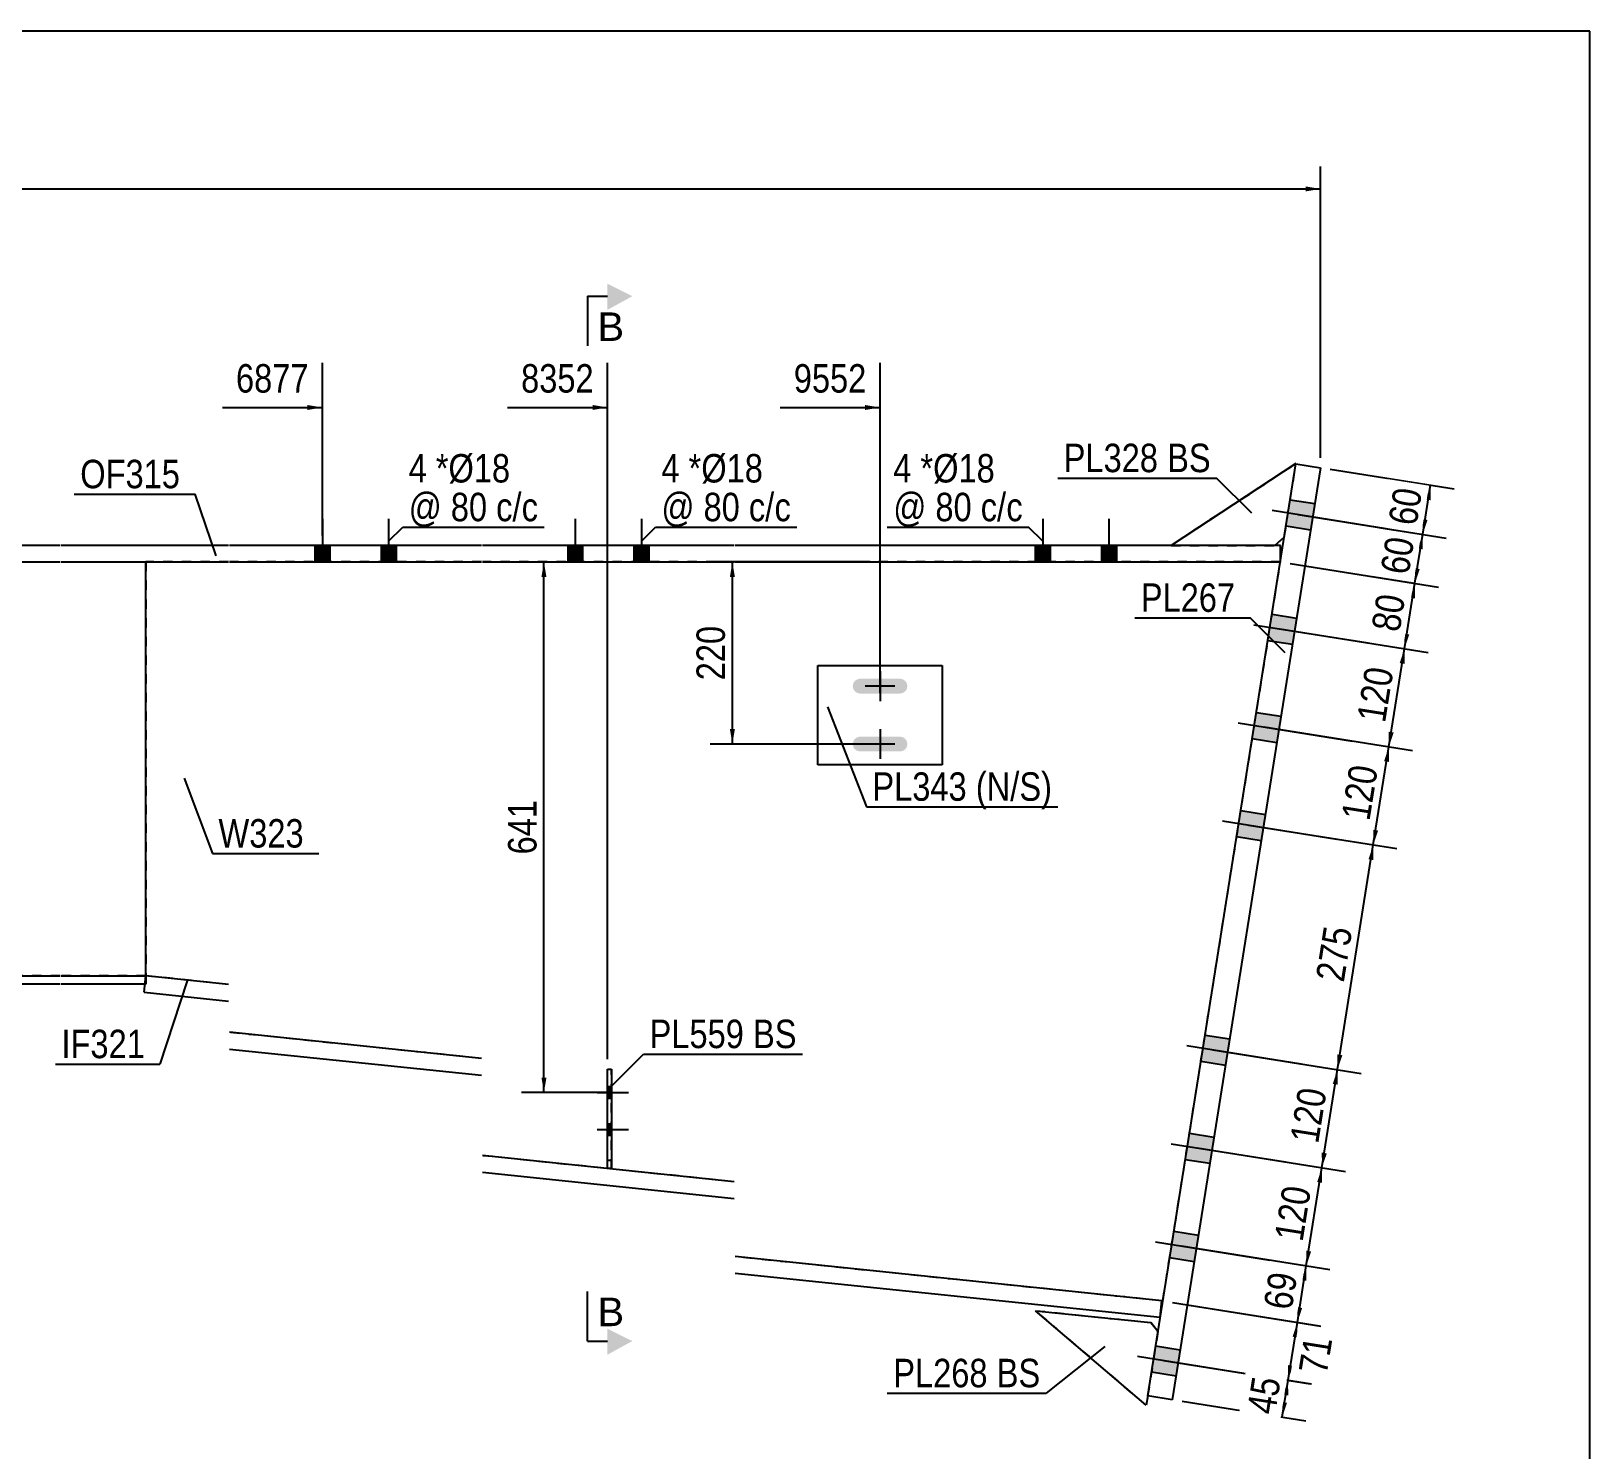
# Model space of a CAD drawing. Header units: millimetres. Extents: x -22 to 380, y -203 to 74.
# Drawn here: x 223.4 to 380.2, y -68.5 to 74.3 of the extents above; entities that cross this region are included whole.
import ezdxf

# ---------------------------------------------------------------- set-up
doc = ezdxf.new("R2010")
doc.units = ezdxf.units.MM
doc.linetypes.add('DXK_LINE_DOT1', pattern=[1.8814, 0.9407, -0.9407])
doc.linetypes.add('DXK_LINE_DOT2', pattern=[3.9198, 1.9599, -1.9599])
doc.styles.add('Arial', font='ARIAL.TTF', dxfattribs={"height": 0.2})
doc.styles.add('Arial Narrow', font='ARIALN.TTF', dxfattribs={"height": 0.2})

# ---------------------------------------------------------------- blocks, each defined once
blk = doc.blocks.new('Unknown-622201190-1210')
at = {"color": 5, "linetype": 'Continuous'}
for p, q in [((380.24, 74.26), (-19.76, 74.26)), ((380.24, -202.74), (380.24, 74.26))]:
    blk.add_line(p, q, dxfattribs=at)
blk = doc.blocks.new('Part-622201190-1480 - 1391')
at = {"color": 2, "linetype": 'Continuous'}
for p, q in [((335.6, -64.06), (324.47, -54.54)), ((324.47, -54.54), (336.08, -55.74)), ((336.78, -56.65), (336.08, -55.74)), ((335.75, -63.11), (335.6, -64.06))]:
    blk.add_line(p, q, dxfattribs=at)
blk = doc.blocks.new('Part-622201190-1671 - 1391')
at = {"color": 2, "linetype": 'Continuous'}
blk.add_line((111.82, -20.83), (111.82, 20.83), dxfattribs=at)
at = {"color": 7, "linetype": 'DXK_LINE_DOT1'}
for p, q in [((111.82, 20.83), (120.15, 20.83)), ((120.25, 20.83), (136.92, 20.83)), ((137.02, 20.83), (162.35, 20.83)), ((162.45, 20.83), (187.78, 20.83)), ((187.88, 20.83), (226.33, 20.83)), ((226.43, 20.83), (234.94, 20.83)), ((234.94, 20.83), (234.94, -20.83)), ((120.15, -20.83), (111.82, -20.83)), ((136.92, -20.83), (120.25, -20.83)), ((162.35, -20.83), (137.02, -20.83)), ((187.78, -20.83), (162.45, -20.83)), ((226.33, -20.83), (187.88, -20.83)), ((234.94, -20.83), (226.43, -20.83))]:
    blk.add_line(p, q, dxfattribs=at)
blk = doc.blocks.new('Part-622201190-1502 - 1391')
at = {"color": 7, "linetype": 'DXK_LINE_DOT1'}
for p, q in [((350.67, 30.73), (338.11, 22.5)), ((349.49, 23.32), (350.67, 30.73)), ((338.11, 22.5), (348.53, 22.5)), ((348.53, 22.5), (349.49, 23.32))]:
    blk.add_line(p, q, dxfattribs=at)
blk = doc.blocks.new('Part-622201190-1414 - 1391')
at = {"color": 2, "linetype": 'Continuous'}
for p, q in [((335.75, -63.11), (350.67, 30.71)), ((353.14, 30.32), (338.22, -63.5)), ((350.67, 30.71), (353.14, 30.32)), ((338.22, -63.5), (335.75, -63.11))]:
    blk.add_line(p, q, dxfattribs=at)
blk = doc.blocks.new('Part-622201190-1524 - 1391')
at = {"color": 2, "linetype": 'Continuous'}
for p, q in [((350.67, 30.73), (338.11, 22.5)), ((350.67, 30.71), (350.67, 30.73)), ((348.53, 22.5), (349.49, 23.32))]:
    blk.add_line(p, q, dxfattribs=at)
blk = doc.blocks.new('Bolt-622201190-3613 - 1391')
at = {"linetype": 'Continuous'}
for points in [[(281.81, -33.16), (281.81, -31.99), (281.39, -31.99), (281.39, -33.16)], [(281.81, -36.88), (281.81, -35.72), (281.39, -35.72), (281.39, -36.88)]]:
    blk.add_hatch(color=3, dxfattribs=at).paths.add_polyline_path(points)
at = {"color": 3, "linetype": 'Continuous'}
for p, q in [((280.35, -32.57), (283.52, -32.57)), ((281.39, -31.99), (281.81, -31.99)), ((281.39, -33.16), (281.81, -33.16)), ((281.39, -35.72), (281.81, -35.72)), ((280.35, -36.3), (283.52, -36.3)), ((281.39, -36.88), (281.81, -36.88))]:
    blk.add_line(p, q, dxfattribs=at)
blk = doc.blocks.new('Bolt-622201190-5355 - 1391')
at = {"linetype": 'Continuous'}
for points in [[(253.46, 22.5), (251.96, 22.5), (251.96, 20.83), (253.46, 20.83)], [(253.46, 22.5), (251.96, 22.5), (251.96, 20.83), (253.46, 20.83)], [(260.12, 22.5), (258.62, 22.5), (258.62, 20.83), (260.12, 20.83)], [(260.12, 22.5), (258.62, 22.5), (258.62, 20.83), (260.12, 20.83)]]:
    blk.add_hatch(color=3, dxfattribs=at).paths.add_polyline_path(points)
at = {"color": 3, "linetype": 'Continuous'}
for p, q in [((252.71, 25.17), (252.71, 21)), ((252.71, 25.17), (252.71, 21)), ((259.37, 25.17), (259.37, 21)), ((259.37, 25.17), (259.37, 21)), ((251.96, 22.5), (251.96, 20.83)), ((251.96, 22.5), (251.96, 20.83)), ((253.46, 22.5), (253.46, 20.83)), ((253.46, 22.5), (253.46, 20.83)), ((258.62, 22.5), (258.62, 20.83)), ((258.62, 22.5), (258.62, 20.83)), ((260.12, 22.5), (260.12, 20.83)), ((260.12, 22.5), (260.12, 20.83))]:
    blk.add_line(p, q, dxfattribs=at)
blk = doc.blocks.new('Part-622201190-1436 - 1391')
at = {"color": 7, "linetype": 'DXK_LINE_DOT1'}
for p, q in [((335.6, -64.06), (324.47, -54.54)), ((324.47, -54.54), (336.08, -55.74)), ((336.08, -55.74), (336.78, -56.65)), ((336.78, -56.65), (335.6, -64.06))]:
    blk.add_line(p, q, dxfattribs=at)
blk = doc.blocks.new('Part-622201190-1573 - 1391')
at = {"color": 2, "linetype": 'Continuous'}
for p, q in [((226.33, 22.5), (218, 22.5)), ((218, 22.5), (218, 20.83)), ((243.27, 22.5), (226.43, 22.5)), ((268.71, 22.5), (243.37, 22.5)), ((294.14, 22.5), (268.81, 22.5)), ((349.1, 22.5), (294.24, 22.5)), ((349.1, 20.83), (349.1, 22.5)), ((218, 20.83), (226.33, 20.83)), ((226.43, 20.83), (243.27, 20.83)), ((243.37, 20.83), (268.71, 20.83)), ((268.81, 20.83), (294.14, 20.83)), ((294.24, 20.83), (349.1, 20.83))]:
    blk.add_line(p, q, dxfattribs=at)
blk = doc.blocks.new('Bolt-622201190-5356 - 1391')
at = {"linetype": 'Continuous'}
for points in [[(278.89, 22.5), (277.39, 22.5), (277.39, 20.83), (278.89, 20.83)], [(278.89, 22.5), (277.39, 22.5), (277.39, 20.83), (278.89, 20.83)], [(285.56, 22.5), (284.06, 22.5), (284.06, 20.83), (285.56, 20.83)], [(285.56, 22.5), (284.06, 22.5), (284.06, 20.83), (285.56, 20.83)]]:
    blk.add_hatch(color=3, dxfattribs=at).paths.add_polyline_path(points)
at = {"color": 3, "linetype": 'Continuous'}
for p, q in [((278.14, 25.17), (278.14, 21)), ((278.14, 25.17), (278.14, 21)), ((284.81, 25.17), (284.81, 21)), ((284.81, 25.17), (284.81, 21)), ((277.39, 22.5), (277.39, 20.83)), ((277.39, 22.5), (277.39, 20.83)), ((278.89, 22.5), (278.89, 20.83)), ((278.89, 22.5), (278.89, 20.83)), ((284.06, 22.5), (284.06, 20.83)), ((284.06, 22.5), (284.06, 20.83)), ((285.56, 22.5), (285.56, 20.83)), ((285.56, 22.5), (285.56, 20.83))]:
    blk.add_line(p, q, dxfattribs=at)
blk = doc.blocks.new('Part-622201190-1600 - 1391')
at = {"color": 2, "linetype": 'Continuous'}
for p, q in [((302.57, 0.41), (302.57, 10.41)), ((302.57, 10.41), (315.07, 10.41)), ((315.07, 10.41), (315.07, 0.41)), ((315.07, 0.41), (302.57, 0.41))]:
    blk.add_line(p, q, dxfattribs=at)
blk = doc.blocks.new('Part-622201190-1627 - 1391')
at = {"color": 2, "linetype": 'Continuous'}
for p, q in [((234.94, -20.83), (234.94, 20.83)), ((337.27, -53.56), (337.18, -53.55))]:
    blk.add_line(p, q, dxfattribs=at)
at = {"color": 7, "linetype": 'DXK_LINE_DOT1'}
for p, q in [((243.27, 20.83), (234.94, 20.83)), ((268.71, 20.83), (243.37, 20.83)), ((294.14, 20.83), (268.81, 20.83)), ((349.1, 20.83), (294.24, 20.83)), ((337.27, -53.56), (349.1, 20.83)), ((243.27, -21.7), (234.94, -20.83)), ((268.71, -29.15), (243.37, -26.52)), ((294.14, -41.56), (268.81, -38.93)), ((337.18, -53.55), (294.24, -49.1))]:
    blk.add_line(p, q, dxfattribs=at)
blk = doc.blocks.new('Part-622201190-1693 - 1391')
at = {"color": 2, "linetype": 'Continuous'}
for p, q in [((128.58, -21.67), (128.58, -20.83)), ((128.58, -20.83), (136.92, -20.83)), ((136.92, -21.67), (128.58, -21.67)), ((137.02, -20.83), (162.35, -20.83)), ((162.35, -21.67), (137.02, -21.67)), ((162.45, -20.83), (187.78, -20.83)), ((187.78, -21.67), (162.45, -21.67)), ((187.88, -20.83), (226.33, -20.83)), ((226.33, -21.67), (187.88, -21.67)), ((226.43, -20.83), (234.94, -20.83)), ((234.94, -21.67), (226.43, -21.67)), ((234.94, -20.83), (234.94, -21.67))]:
    blk.add_line(p, q, dxfattribs=at)
blk = doc.blocks.new('Part-622201190-1715 - 1391')
at = {"color": 2, "linetype": 'Continuous'}
for p, q in [((234.77, -22.49), (234.94, -20.83)), ((243.27, -21.7), (234.94, -20.83)), ((234.77, -22.49), (243.27, -23.37)), ((268.71, -29.15), (243.37, -26.52)), ((243.37, -28.2), (268.71, -30.82)), ((294.14, -41.56), (268.81, -38.93)), ((268.81, -40.61), (294.14, -43.24)), ((337.18, -53.55), (294.24, -49.1)), ((294.24, -50.78), (337.01, -55.21)), ((337.01, -55.21), (337.18, -53.55))]:
    blk.add_line(p, q, dxfattribs=at)
blk = doc.blocks.new('Part-622201190-3601 - 1391')
at = {"color": 7, "linetype": 'DXK_LINE_DOT1'}
for p, q in [((281.39, -40.22), (281.39, -30.22)), ((281.39, -30.22), (281.81, -30.22)), ((281.81, -40.22), (281.81, -30.22)), ((281.39, -39.38), (281.81, -39.38)), ((281.81, -40.22), (281.39, -40.22))]:
    blk.add_line(p, q, dxfattribs=at)
blk = doc.blocks.new('Bolt-622201190-1721 - 1391')
at = {"linetype": 'Continuous'}
for points in [[(350.09, 27.09), (349.67, 24.45), (352.14, 24.06), (352.56, 26.7)], [(350.09, 27.09), (349.67, 24.45), (352.14, 24.06), (352.56, 26.7)], [(350.09, 27.09), (349.67, 24.45), (352.14, 24.06), (352.56, 26.7)], [(350.09, 27.09), (349.67, 24.45), (352.14, 24.06), (352.56, 26.7)], [(348.26, 15.57), (347.84, 12.93), (350.31, 12.54), (350.73, 15.17)], [(348.26, 15.57), (347.84, 12.93), (350.31, 12.54), (350.73, 15.17)], [(348.26, 15.57), (347.84, 12.93), (350.31, 12.54), (350.73, 15.17)], [(348.26, 15.57), (347.84, 12.93), (350.31, 12.54), (350.73, 15.17)], [(346.69, 5.69), (346.27, 3.06), (348.74, 2.66), (349.16, 5.3)], [(346.69, 5.69), (346.27, 3.06), (348.74, 2.66), (349.16, 5.3)], [(346.69, 5.69), (346.27, 3.06), (348.74, 2.66), (349.16, 5.3)], [(346.69, 5.69), (346.27, 3.06), (348.74, 2.66), (349.16, 5.3)], [(345.12, -4.19), (344.7, -6.82), (347.17, -7.21), (347.59, -4.58)], [(345.12, -4.19), (344.7, -6.82), (347.17, -7.21), (347.59, -4.58)], [(345.12, -4.19), (344.7, -6.82), (347.17, -7.21), (347.59, -4.58)], [(345.12, -4.19), (344.7, -6.82), (347.17, -7.21), (347.59, -4.58)], [(341.52, -26.8), (341.1, -29.44), (343.57, -29.83), (343.99, -27.19)], [(341.52, -26.8), (341.1, -29.44), (343.57, -29.83), (343.99, -27.19)], [(341.52, -26.8), (341.1, -29.44), (343.57, -29.83), (343.99, -27.19)], [(341.52, -26.8), (341.1, -29.44), (343.57, -29.83), (343.99, -27.19)], [(339.95, -36.68), (339.53, -39.31), (342, -39.7), (342.42, -37.07)], [(339.95, -36.68), (339.53, -39.31), (342, -39.7), (342.42, -37.07)], [(339.95, -36.68), (339.53, -39.31), (342, -39.7), (342.42, -37.07)], [(339.95, -36.68), (339.53, -39.31), (342, -39.7), (342.42, -37.07)], [(338.38, -46.55), (337.96, -49.19), (340.43, -49.58), (340.85, -46.95)], [(338.38, -46.55), (337.96, -49.19), (340.43, -49.58), (340.85, -46.95)], [(338.38, -46.55), (337.96, -49.19), (340.43, -49.58), (340.85, -46.95)], [(338.38, -46.55), (337.96, -49.19), (340.43, -49.58), (340.85, -46.95)], [(336.55, -58.08), (336.13, -60.71), (338.6, -61.1), (339.02, -58.47)], [(336.55, -58.08), (336.13, -60.71), (338.6, -61.1), (339.02, -58.47)], [(336.55, -58.08), (336.13, -60.71), (338.6, -61.1), (339.02, -58.47)], [(336.55, -58.08), (336.13, -60.71), (338.6, -61.1), (339.02, -58.47)]]:
    blk.add_hatch(color=3, dxfattribs=at).paths.add_polyline_path(points)
at = {"color": 3, "linetype": 'Continuous'}
for p, q in [((350.09, 27.09), (352.56, 26.7)), ((350.09, 27.09), (352.56, 26.7)), ((350.09, 27.09), (352.56, 26.7)), ((350.09, 27.09), (352.56, 26.7)), ((348.26, 26.03), (359.76, 24.2)), ((348.26, 26.03), (359.76, 24.2)), ((348.26, 26.03), (359.76, 24.2)), ((348.26, 26.03), (359.76, 24.2)), ((349.67, 24.45), (352.14, 24.06)), ((349.67, 24.45), (352.14, 24.06)), ((349.67, 24.45), (352.14, 24.06)), ((349.67, 24.45), (352.14, 24.06)), ((346.43, 14.51), (357.93, 12.68)), ((346.43, 14.51), (357.93, 12.68)), ((346.43, 14.51), (357.93, 12.68)), ((346.43, 14.51), (357.93, 12.68)), ((348.26, 15.57), (350.73, 15.17)), ((348.26, 15.57), (350.73, 15.17)), ((348.26, 15.57), (350.73, 15.17)), ((348.26, 15.57), (350.73, 15.17)), ((347.84, 12.93), (350.31, 12.54)), ((347.84, 12.93), (350.31, 12.54)), ((347.84, 12.93), (350.31, 12.54)), ((347.84, 12.93), (350.31, 12.54)), ((346.69, 5.69), (349.16, 5.3)), ((346.69, 5.69), (349.16, 5.3)), ((346.69, 5.69), (349.16, 5.3)), ((346.69, 5.69), (349.16, 5.3)), ((344.86, 4.63), (356.36, 2.8)), ((344.86, 4.63), (356.36, 2.8)), ((344.86, 4.63), (356.36, 2.8)), ((344.86, 4.63), (356.36, 2.8)), ((346.27, 3.06), (348.74, 2.66)), ((346.27, 3.06), (348.74, 2.66)), ((346.27, 3.06), (348.74, 2.66)), ((346.27, 3.06), (348.74, 2.66)), ((345.12, -4.19), (347.59, -4.58)), ((345.12, -4.19), (347.59, -4.58)), ((345.12, -4.19), (347.59, -4.58)), ((345.12, -4.19), (347.59, -4.58)), ((343.28, -5.24), (354.79, -7.07)), ((343.28, -5.24), (354.79, -7.07)), ((343.28, -5.24), (354.79, -7.07)), ((343.28, -5.24), (354.79, -7.07)), ((344.7, -6.82), (347.17, -7.21)), ((344.7, -6.82), (347.17, -7.21)), ((344.7, -6.82), (347.17, -7.21)), ((344.7, -6.82), (347.17, -7.21)), ((339.69, -27.86), (351.19, -29.69)), ((339.69, -27.86), (351.19, -29.69)), ((339.69, -27.86), (351.19, -29.69)), ((339.69, -27.86), (351.19, -29.69)), ((341.52, -26.8), (343.99, -27.19)), ((341.52, -26.8), (343.99, -27.19)), ((341.52, -26.8), (343.99, -27.19)), ((341.52, -26.8), (343.99, -27.19)), ((341.1, -29.44), (343.57, -29.83)), ((341.1, -29.44), (343.57, -29.83)), ((341.1, -29.44), (343.57, -29.83)), ((341.1, -29.44), (343.57, -29.83)), ((339.95, -36.68), (342.42, -37.07)), ((339.95, -36.68), (342.42, -37.07)), ((339.95, -36.68), (342.42, -37.07)), ((339.95, -36.68), (342.42, -37.07)), ((338.12, -37.74), (349.62, -39.56)), ((338.12, -37.74), (349.62, -39.56)), ((338.12, -37.74), (349.62, -39.56)), ((338.12, -37.74), (349.62, -39.56)), ((339.53, -39.31), (342, -39.7)), ((339.53, -39.31), (342, -39.7)), ((339.53, -39.31), (342, -39.7)), ((339.53, -39.31), (342, -39.7)), ((338.38, -46.55), (340.85, -46.95)), ((338.38, -46.55), (340.85, -46.95)), ((338.38, -46.55), (340.85, -46.95)), ((338.38, -46.55), (340.85, -46.95)), ((336.55, -47.61), (348.05, -49.44)), ((336.55, -47.61), (348.05, -49.44)), ((336.55, -47.61), (348.05, -49.44)), ((336.55, -47.61), (348.05, -49.44)), ((337.96, -49.19), (340.43, -49.58)), ((337.96, -49.19), (340.43, -49.58)), ((337.96, -49.19), (340.43, -49.58)), ((337.96, -49.19), (340.43, -49.58)), ((334.72, -59.13), (346.22, -60.96)), ((334.72, -59.13), (346.22, -60.96)), ((334.72, -59.13), (346.22, -60.96)), ((334.72, -59.13), (346.22, -60.96)), ((336.55, -58.08), (339.02, -58.47)), ((336.55, -58.08), (339.02, -58.47)), ((336.55, -58.08), (339.02, -58.47)), ((336.55, -58.08), (339.02, -58.47)), ((336.13, -60.71), (338.6, -61.1)), ((336.13, -60.71), (338.6, -61.1)), ((336.13, -60.71), (338.6, -61.1)), ((336.13, -60.71), (338.6, -61.1))]:
    blk.add_line(p, q, dxfattribs=at)
blk = doc.blocks.new('Bolt-622201190-3610 - 1391')
at = {"color": 3, "linetype": 'DXK_LINE_DOT2'}
for p, q in [((280.35, -32.57), (283.52, -32.57)), ((281.39, -31.99), (281.81, -31.99)), ((281.39, -33.16), (281.81, -33.16)), ((281.39, -35.72), (281.81, -35.72)), ((280.35, -36.3), (283.52, -36.3)), ((281.39, -36.88), (281.81, -36.88))]:
    blk.add_line(p, q, dxfattribs=at)
blk = doc.blocks.new('Bolt-622201190-1730 - 1391')
at = {"linetype": 'Continuous'}
for points in [[(306.29, 8.86), (306.13, 8.62), (306.07, 8.33), (306.13, 8.04), (306.29, 7.8), (306.54, 7.64), (306.82, 7.58), (310.82, 7.58), (311.11, 7.64), (311.35, 7.8), (311.52, 8.04), (311.57, 8.33), (311.52, 8.62), (311.35, 8.86), (311.11, 9.02), (310.82, 9.08), (306.82, 9.08), (306.54, 9.02)], [(306.29, 3.03), (306.13, 2.78), (306.07, 2.5), (306.13, 2.21), (306.29, 1.97), (306.54, 1.81), (306.82, 1.75), (310.82, 1.75), (311.11, 1.81), (311.35, 1.97), (311.52, 2.21), (311.57, 2.5), (311.52, 2.78), (311.35, 3.03), (311.11, 3.19), (310.82, 3.25), (306.82, 3.25), (306.54, 3.19)]]:
    blk.add_hatch(color=3, dxfattribs=at).paths.add_polyline_path(points)
at = {"color": 3, "linetype": 'Continuous'}
for p, q in [((308.82, 9.83), (308.82, 6.83)), ((310.32, 8.33), (307.32, 8.33)), ((308.82, 4), (308.82, 1)), ((310.32, 2.5), (307.32, 2.5))]:
    blk.add_line(p, q, dxfattribs=at)
blk = doc.blocks.new('Part-622201190-3604 - 1391')
at = {"color": 2, "linetype": 'Continuous'}
for p, q in [((281.39, -40.22), (281.39, -30.22)), ((281.39, -30.22), (281.81, -30.22)), ((281.81, -30.22), (281.81, -40.22)), ((281.81, -40.22), (281.39, -40.22))]:
    blk.add_line(p, q, dxfattribs=at)
blk = doc.blocks.new('Bolt-622201190-5357 - 1391')
at = {"linetype": 'Continuous'}
for points in [[(325.94, 22.5), (324.44, 22.5), (324.44, 20.83), (325.94, 20.83)], [(325.94, 22.5), (324.44, 22.5), (324.44, 20.83), (325.94, 20.83)], [(332.6, 22.5), (331.1, 22.5), (331.1, 20.83), (332.6, 20.83)], [(332.6, 22.5), (331.1, 22.5), (331.1, 20.83), (332.6, 20.83)]]:
    blk.add_hatch(color=3, dxfattribs=at).paths.add_polyline_path(points)
at = {"color": 3, "linetype": 'Continuous'}
for p, q in [((325.19, 25.17), (325.19, 21)), ((325.19, 25.17), (325.19, 21)), ((331.85, 25.17), (331.85, 21)), ((331.85, 25.17), (331.85, 21)), ((324.44, 22.5), (324.44, 20.83)), ((324.44, 22.5), (324.44, 20.83)), ((325.94, 22.5), (325.94, 20.83)), ((325.94, 22.5), (325.94, 20.83)), ((331.1, 22.5), (331.1, 20.83)), ((331.1, 22.5), (331.1, 20.83)), ((332.6, 22.5), (332.6, 20.83)), ((332.6, 22.5), (332.6, 20.83))]:
    blk.add_line(p, q, dxfattribs=at)
blk = doc.blocks.new('StraightDimension-622201190-6520 - 1391')
at = {"linetype": 'Continuous'}
blk.add_hatch(color=7, dxfattribs=at).paths.add_polyline_path([(307.32, 36.63), (308.82, 36.38), (307.32, 36.13)])
at = {"color": 7, "linetype": 'Continuous'}
for p, q in [((308.82, 7.67), (308.82, 40.88)), ((298.76, 36.38), (308.82, 36.38))]:
    blk.add_line(p, q, dxfattribs=at)
at = {"color": 0}
blk.add_wipeout([(308.05, 37.28), (308.05, 41.48), (299.54, 41.48), (299.54, 37.28)], dxfattribs=at)
at = {"color": 3, "style": 'Arial Narrow'}
blk.add_text('9552', height=2.863, dxfattribs=at).set_placement((300.14, 37.88))
blk = doc.blocks.new('StraightDimension-622201190-1965 - 1391')
at = {"linetype": 'Continuous'}
for points in [[(359.54, 0.78), (360.02, 2.22), (360.03, 0.7)], [(358.93, -6.21), (358.45, -7.66), (358.44, -6.13)]]:
    blk.add_hatch(color=7, dxfattribs=at).paths.add_polyline_path(points)
at = {"color": 7, "linetype": 'Continuous'}
for p, q in [((347.47, 4.22), (362.39, 1.84)), ((358.45, -7.66), (360.02, 2.22)), ((345.9, -5.66), (360.82, -8.03))]:
    blk.add_line(p, q, dxfattribs=at)
at = {"color": 0}
blk.add_wipeout([(359.61, 0.61), (355.46, 1.27), (354.41, -5.34), (358.56, -5.99)], dxfattribs=at)
at = {"color": 3, "style": 'Arial Narrow'}
blk.add_text('120', height=2.863, rotation=80.9647, dxfattribs=at).set_placement((358.06, -5.31))
blk = doc.blocks.new('StraightDimension-622201190-1851 - 1391')
at = {"linetype": 'Continuous'}
blk.add_hatch(color=7, dxfattribs=at).paths.add_polyline_path([(351.64, 58.63), (353.14, 58.38), (351.64, 58.13)])
at = {"color": 7, "linetype": 'Continuous'}
for p, q in [((353.14, 31.32), (353.14, 60.63)), ((0, 58.38), (353.14, 58.38))]:
    blk.add_line(p, q, dxfattribs=at)
blk = doc.blocks.new('StraightDimension-622201190-1863 - 1391')
at = {"linetype": 'Continuous'}
for points in [[(351.23, -51.46), (351.71, -50.02), (351.73, -51.54)], [(351.29, -54.27), (350.81, -55.72), (350.8, -54.2)]]:
    blk.add_hatch(color=7, dxfattribs=at).paths.add_polyline_path(points)
at = {"color": 7, "linetype": 'Continuous'}
for p, q in [((339.16, -48.02), (354.08, -50.4)), ((350.81, -55.72), (351.71, -50.02)), ((338.26, -53.72), (353.18, -56.09))]:
    blk.add_line(p, q, dxfattribs=at)
at = {"color": 0}
blk.add_wipeout([(351.49, -50.45), (347.35, -49.79), (346.58, -54.58), (350.73, -55.24)], dxfattribs=at)
at = {"color": 3, "style": 'Arial Narrow'}
blk.add_text('69', height=2.863, rotation=80.9647, dxfattribs=at).set_placement((350.23, -54.56))
blk = doc.blocks.new('StraightDimension-622201190-1883 - 1391')
at = {"linetype": 'Continuous'}
for points in [[(350.33, -57.16), (350.81, -55.72), (350.82, -57.24)], [(350.36, -60.1), (349.88, -61.55), (349.87, -60.02)]]:
    blk.add_hatch(color=7, dxfattribs=at).paths.add_polyline_path(points)
at = {"color": 7, "linetype": 'Continuous'}
for p, q in [((338.26, -53.72), (353.03, -56.07)), ((349.88, -61.55), (350.81, -55.72)), ((337.33, -59.55), (352.1, -61.9))]:
    blk.add_line(p, q, dxfattribs=at)
at = {"color": 0}
blk.add_wipeout([(355.02, -56.92), (350.87, -56.26), (350.11, -61.05), (354.26, -61.71)], dxfattribs=at)
at = {"color": 3, "style": 'Arial Narrow'}
blk.add_text('71', height=2.863, rotation=80.9647, dxfattribs=at).set_placement((353.76, -61.03))
blk = doc.blocks.new('StraightDimension-622201190-1907 - 1391')
at = {"linetype": 'Continuous'}
for points in [[(349.4, -62.99), (349.88, -61.55), (349.89, -63.07)], [(349.77, -63.82), (349.29, -65.27), (349.28, -63.74)]]:
    blk.add_hatch(color=7, dxfattribs=at).paths.add_polyline_path(points)
at = {"color": 7, "linetype": 'Continuous'}
for p, q in [((337.33, -59.55), (352.25, -61.92)), ((349.29, -65.27), (349.88, -61.55)), ((339.21, -63.66), (351.66, -65.64))]:
    blk.add_line(p, q, dxfattribs=at)
at = {"color": 0}
blk.add_wipeout([(349.82, -60.98), (345.67, -60.32), (344.91, -65.12), (349.06, -65.78)], dxfattribs=at)
at = {"color": 3, "style": 'Arial Narrow'}
blk.add_text('45', height=2.863, rotation=80.9647, dxfattribs=at).set_placement((348.56, -65.09))
blk = doc.blocks.new('StraightDimension-622201190-1924 - 1391')
at = {"linetype": 'Continuous'}
for points in [[(357.97, -9.1), (358.45, -7.66), (358.46, -9.18)], [(355.34, -28.83), (354.85, -30.27), (354.84, -28.75)]]:
    blk.add_hatch(color=7, dxfattribs=at).paths.add_polyline_path(points)
at = {"color": 7, "linetype": 'Continuous'}
for p, q in [((345.9, -5.66), (360.82, -8.03)), ((354.85, -30.27), (358.45, -7.66)), ((342.3, -28.28), (357.22, -30.65))]:
    blk.add_line(p, q, dxfattribs=at)
at = {"color": 0}
blk.add_wipeout([(357.03, -15.64), (352.88, -14.98), (351.83, -21.58), (355.98, -22.24)], dxfattribs=at)
at = {"color": 3, "style": 'Arial Narrow'}
blk.add_text('275', height=2.863, rotation=80.9647, dxfattribs=at).set_placement((355.48, -21.55))
blk = doc.blocks.new('StraightDimension-622201190-1931 - 1391')
at = {"linetype": 'Continuous'}
for points in [[(354.37, -31.71), (354.85, -30.27), (354.87, -31.79)], [(353.77, -38.71), (353.28, -40.15), (353.27, -38.63)]]:
    blk.add_hatch(color=7, dxfattribs=at).paths.add_polyline_path(points)
at = {"color": 7, "linetype": 'Continuous'}
for p, q in [((342.3, -28.28), (357.22, -30.65)), ((353.28, -40.15), (354.85, -30.27)), ((340.73, -38.15), (355.65, -40.52))]:
    blk.add_line(p, q, dxfattribs=at)
at = {"color": 0}
blk.add_wipeout([(354.45, -31.89), (350.3, -31.23), (349.25, -37.83), (353.4, -38.49)], dxfattribs=at)
at = {"color": 3, "style": 'Arial Narrow'}
blk.add_text('120', height=2.863, rotation=80.9647, dxfattribs=at).set_placement((352.9, -37.8))
blk = doc.blocks.new('StraightDimension-622201190-1938 - 1391')
at = {"linetype": 'Continuous'}
for points in [[(352.8, -41.59), (353.28, -40.15), (353.29, -41.67)], [(352.2, -48.58), (351.71, -50.02), (351.7, -48.5)]]:
    blk.add_hatch(color=7, dxfattribs=at).paths.add_polyline_path(points)
at = {"color": 7, "linetype": 'Continuous'}
for p, q in [((340.73, -38.15), (355.65, -40.52)), ((351.71, -50.02), (353.28, -40.15)), ((339.16, -48.02), (354.08, -50.4))]:
    blk.add_line(p, q, dxfattribs=at)
at = {"color": 0}
blk.add_wipeout([(352.88, -41.76), (348.73, -41.1), (347.68, -47.7), (351.83, -48.36)], dxfattribs=at)
at = {"color": 3, "style": 'Arial Narrow'}
blk.add_text('120', height=2.863, rotation=80.9647, dxfattribs=at).set_placement((351.33, -47.67))
blk = doc.blocks.new('StraightDimension-622201190-1951 - 1391')
at = {"linetype": 'Continuous'}
for points in [[(361.11, 10.65), (361.59, 12.09), (361.6, 10.57)], [(360.5, 3.66), (360.02, 2.22), (360.01, 3.74)]]:
    blk.add_hatch(color=7, dxfattribs=at).paths.add_polyline_path(points)
at = {"color": 7, "linetype": 'Continuous'}
for p, q in [((349.04, 14.09), (363.96, 11.71)), ((360.02, 2.22), (361.59, 12.09)), ((347.47, 4.22), (362.39, 1.84))]:
    blk.add_line(p, q, dxfattribs=at)
at = {"color": 0}
blk.add_wipeout([(361.18, 10.48), (357.03, 11.14), (355.98, 4.54), (360.13, 3.88)], dxfattribs=at)
at = {"color": 3, "style": 'Arial Narrow'}
blk.add_text('120', height=2.863, rotation=80.9647, dxfattribs=at).set_placement((359.63, 4.56))
blk = doc.blocks.new('StraightDimension-622201190-1972 - 1391')
at = {"linetype": 'Continuous'}
for points in [[(362.94, 22.18), (363.42, 23.62), (363.43, 22.1)], [(363.12, 20.12), (362.64, 18.68), (362.63, 20.2)]]:
    blk.add_hatch(color=7, dxfattribs=at).paths.add_polyline_path(points)
at = {"color": 7, "linetype": 'Continuous'}
for p, q in [((350.87, 25.61), (365.79, 23.24)), ((362.64, 18.68), (363.42, 23.62)), ((350.09, 20.68), (365.01, 18.3))]:
    blk.add_line(p, q, dxfattribs=at)
at = {"color": 0}
blk.add_wipeout([(363.26, 23.57), (359.12, 24.23), (358.35, 19.43), (362.5, 18.77)], dxfattribs=at)
at = {"color": 3, "style": 'Arial Narrow'}
blk.add_text('60', height=2.863, rotation=80.9647, dxfattribs=at).set_placement((362, 19.46))
blk = doc.blocks.new('StraightDimension-622201190-1992 - 1391')
at = {"linetype": 'Continuous'}
for points in [[(362.16, 17.24), (362.64, 18.68), (362.65, 17.16)], [(362.07, 13.53), (361.59, 12.09), (361.58, 13.61)]]:
    blk.add_hatch(color=7, dxfattribs=at).paths.add_polyline_path(points)
at = {"color": 7, "linetype": 'Continuous'}
for p, q in [((350.09, 20.68), (365.01, 18.3)), ((361.59, 12.09), (362.64, 18.68)), ((349.04, 14.09), (363.96, 11.71))]:
    blk.add_line(p, q, dxfattribs=at)
at = {"color": 0}
blk.add_wipeout([(362.35, 17.81), (358.2, 18.47), (357.44, 13.67), (361.58, 13.01)], dxfattribs=at)
at = {"color": 3, "style": 'Arial Narrow'}
blk.add_text('80', height=2.863, rotation=80.9647, dxfattribs=at).set_placement((361.09, 13.7))
blk = doc.blocks.new('StraightDimension-622201190-2005 - 1391')
at = {"linetype": 'Continuous'}
for points in [[(363.73, 27.11), (364.21, 28.56), (364.22, 27.04)], [(363.91, 25.06), (363.42, 23.62), (363.41, 25.14)]]:
    blk.add_hatch(color=7, dxfattribs=at).paths.add_polyline_path(points)
at = {"color": 7, "linetype": 'Continuous'}
for p, q in [((354.12, 30.16), (366.58, 28.18)), ((363.42, 23.62), (364.21, 28.56)), ((350.87, 25.61), (365.79, 23.24))]:
    blk.add_line(p, q, dxfattribs=at)
at = {"color": 0}
blk.add_wipeout([(364.05, 28.51), (359.9, 29.17), (359.14, 24.37), (363.29, 23.71)], dxfattribs=at)
at = {"color": 3, "style": 'Arial Narrow'}
blk.add_text('60', height=2.863, rotation=80.9647, dxfattribs=at).set_placement((362.79, 24.4))
blk = doc.blocks.new('StraightDimension-622201190-4714 - 1391')
at = {"linetype": 'Continuous'}
for points in [[(274.75, 19.33), (275, 20.83), (275.25, 19.33)], [(275.25, -31.07), (275, -32.57), (274.75, -31.07)]]:
    blk.add_hatch(color=7, dxfattribs=at).paths.add_polyline_path(points)
at = {"color": 7, "linetype": 'Continuous'}
for p, q in [((275, -32.57), (275, 20.83)), ((275, 20.83), (275, 20.83)), ((281.66, -32.57), (272.75, -32.57))]:
    blk.add_line(p, q, dxfattribs=at)
at = {"color": 0}
blk.add_wipeout([(274.85, -2.53), (270.65, -2.53), (270.65, -9.21), (274.85, -9.21)], dxfattribs=at)
at = {"color": 3, "style": 'Arial Narrow'}
blk.add_text('641', height=2.863, rotation=90.0002, dxfattribs=at).set_placement((274.25, -8.61))
blk = doc.blocks.new('StraightDimension-622201190-6521 - 1391')
at = {"linetype": 'Continuous'}
blk.add_hatch(color=7, dxfattribs=at).paths.add_polyline_path([(279.89, 36.63), (281.39, 36.38), (279.89, 36.13)])
at = {"color": 7, "linetype": 'Continuous'}
for p, q in [((281.39, -29.22), (281.39, 40.88)), ((271.33, 36.38), (281.39, 36.38))]:
    blk.add_line(p, q, dxfattribs=at)
at = {"color": 0}
blk.add_wipeout([(280.62, 37.28), (280.62, 41.48), (272.1, 41.48), (272.1, 37.28)], dxfattribs=at)
at = {"color": 3, "style": 'Arial Narrow'}
blk.add_text('8352', height=2.863, dxfattribs=at).set_placement((272.7, 37.88))
blk = doc.blocks.new('StraightDimension-622201190-6522 - 1391')
at = {"linetype": 'Continuous'}
blk.add_hatch(color=7, dxfattribs=at).paths.add_polyline_path([(251.2, 36.63), (252.7, 36.38), (251.2, 36.13)])
at = {"color": 7, "linetype": 'Continuous'}
for p, q in [((252.7, 23.5), (252.7, 40.88)), ((242.64, 36.38), (252.7, 36.38))]:
    blk.add_line(p, q, dxfattribs=at)
at = {"color": 0}
blk.add_wipeout([(251.92, 37.28), (251.92, 41.48), (243.41, 41.48), (243.41, 37.28)], dxfattribs=at)
at = {"color": 3, "style": 'Arial Narrow'}
blk.add_text('6877', height=2.863, dxfattribs=at).set_placement((244.01, 37.88))
blk = doc.blocks.new('StraightDimension-622201190-6655 - 1391')
at = {"linetype": 'Continuous'}
for points in [[(293.71, 19.33), (293.96, 20.83), (294.21, 19.33)], [(294.21, 4), (293.96, 2.5), (293.71, 4)]]:
    blk.add_hatch(color=7, dxfattribs=at).paths.add_polyline_path(points)
at = {"color": 7, "linetype": 'Continuous'}
for p, q in [((307.82, 20.83), (291.71, 20.83)), ((293.96, 2.5), (293.96, 20.83)), ((307.82, 2.5), (291.71, 2.5))]:
    blk.add_line(p, q, dxfattribs=at)
at = {"color": 0}
blk.add_wipeout([(293.81, 15.01), (289.61, 15.01), (289.61, 8.32), (293.81, 8.32)], dxfattribs=at)
at = {"color": 3, "style": 'Arial Narrow'}
blk.add_text('220', height=2.863, rotation=90.0002, dxfattribs=at).set_placement((293.21, 8.92))
blk = doc.blocks.new('Mark-622201190-1410 - 1391')
at = {"color": 7, "linetype": 'Continuous'}
blk.add_line((349.6, 11.67), (346.07, 15.21), dxfattribs=at)
at = {"color": 0}
blk.add_wipeout([(344.57, 15.81), (344.57, 18.81), (335.06, 18.81), (335.06, 15.81)], dxfattribs=at)
blk.add_wipeout([(344.57, 15.81), (344.57, 18.81), (335.06, 18.81), (335.06, 15.81)], dxfattribs=at)
at = {"color": 7, "linetype": 'Continuous'}
blk.add_line((334.46, 15.21), (346.07, 15.21), dxfattribs=at)
at = {"color": 3, "style": 'Arial Narrow'}
blk.add_text('PL267', height=2.863, dxfattribs=at).set_placement((335.06, 15.81))
blk = doc.blocks.new('Mark-622201190-1569 - 1391')
at = {"color": 7, "linetype": 'Continuous'}
blk.add_line((242, 21.43), (239.89, 27.65), dxfattribs=at)
at = {"color": 0}
blk.add_wipeout([(238.39, 28.25), (238.39, 31.25), (228.34, 31.25), (228.34, 28.25)], dxfattribs=at)
blk.add_wipeout([(238.39, 28.25), (238.39, 31.25), (228.34, 31.25), (228.34, 28.25)], dxfattribs=at)
at = {"color": 7, "linetype": 'Continuous'}
blk.add_line((227.74, 27.65), (239.89, 27.65), dxfattribs=at)
at = {"color": 3, "style": 'Arial Narrow'}
blk.add_text('OF315', height=2.863, dxfattribs=at).set_placement((228.34, 28.25))
blk = doc.blocks.new('Mark-622201190-1596 - 1391')
at = {"color": 0}
for points in [[(317.56, -3.21), (317.56, -0.21), (308.05, -0.21), (308.05, -3.21)], [(326.12, -3.21), (326.12, -0.21), (318.46, -0.21), (318.46, -3.21)]]:
    blk.add_wipeout(points, dxfattribs=at)
for points in [[(317.56, -3.21), (317.56, -0.21), (308.05, -0.21), (308.05, -3.21)], [(326.12, -3.21), (326.12, -0.21), (318.46, -0.21), (318.46, -3.21)]]:
    blk.add_wipeout(points, dxfattribs=at)
at = {"color": 7, "linetype": 'Continuous'}
for p, q in [((303.52, 6.25), (307.45, -3.81)), ((307.45, -3.81), (326.72, -3.81))]:
    blk.add_line(p, q, dxfattribs=at)
at = {"color": 3, "style": 'Arial Narrow'}
for s, p in [('PL343', (308.05, -3.21)), ('(N/', (318.46, -3.21)), ('S)', (322.84, -3.21))]:
    blk.add_text(s, height=2.863, dxfattribs=at).set_placement(p)
blk = doc.blocks.new('Mark-622201190-1623 - 1391')
at = {"color": 0}
blk.add_wipeout([(250.84, -7.92), (250.84, -4.92), (242.25, -4.92), (242.25, -7.92)], dxfattribs=at)
blk.add_wipeout([(250.84, -7.92), (250.84, -4.92), (242.25, -4.92), (242.25, -7.92)], dxfattribs=at)
at = {"color": 7, "linetype": 'Continuous'}
for p, q in [((238.79, -0.95), (241.65, -8.52)), ((241.65, -8.52), (252.34, -8.52))]:
    blk.add_line(p, q, dxfattribs=at)
at = {"color": 3, "style": 'Arial Narrow'}
blk.add_text('W323', height=2.863, dxfattribs=at).set_placement((242.25, -7.92))
blk = doc.blocks.new('MarkSet-622201190-2101 - 1391')
at = {"color": 0}
for points in [[(319.66, -62.25), (319.66, -59.25), (310.15, -59.25), (310.15, -62.25)], [(324.94, -62.25), (324.94, -59.25), (320.56, -59.25), (320.56, -62.25)]]:
    blk.add_wipeout(points, dxfattribs=at)
for points in [[(319.66, -62.25), (319.66, -59.25), (310.15, -59.25), (310.15, -62.25)], [(324.94, -62.25), (324.94, -59.25), (320.56, -59.25), (320.56, -62.25)]]:
    blk.add_wipeout(points, dxfattribs=at)
at = {"color": 7, "linetype": 'Continuous'}
for p in [(331.43, -58.16), (309.55, -62.85)]:
    blk.add_line(p, (325.54, -62.85), dxfattribs=at)
at = {"color": 3, "style": 'Arial Narrow'}
for s, p in [('PL268', (310.15, -62.25)), ('BS', (320.56, -62.25))]:
    blk.add_text(s, height=2.863, dxfattribs=at).set_placement(p)
blk = doc.blocks.new('Mark-622201190-1711 - 1391')
at = {"color": 7, "linetype": 'Continuous'}
blk.add_line((239.11, -21.34), (236.35, -29.72), dxfattribs=at)
at = {"color": 0}
blk.add_wipeout([(234.85, -29.12), (234.85, -26.12), (226.45, -26.12), (226.45, -29.12)], dxfattribs=at)
blk.add_wipeout([(234.85, -29.12), (234.85, -26.12), (226.45, -26.12), (226.45, -29.12)], dxfattribs=at)
at = {"color": 7, "linetype": 'Continuous'}
blk.add_line((225.85, -29.72), (236.35, -29.72), dxfattribs=at)
at = {"color": 3, "style": 'Arial Narrow'}
blk.add_text('IF321', height=2.863, dxfattribs=at).set_placement((226.45, -29.12))
blk = doc.blocks.new('MarkSet-622201190-3659 - 1391')
at = {"color": 0}
for points in [[(295.14, -28.11), (295.14, -25.11), (285.63, -25.11), (285.63, -28.11)], [(300.42, -28.11), (300.42, -25.11), (296.04, -25.11), (296.04, -28.11)]]:
    blk.add_wipeout(points, dxfattribs=at)
for points in [[(295.14, -28.11), (295.14, -25.11), (285.63, -25.11), (285.63, -28.11)], [(300.42, -28.11), (300.42, -25.11), (296.04, -25.11), (296.04, -28.11)]]:
    blk.add_wipeout(points, dxfattribs=at)
at = {"color": 7, "linetype": 'Continuous'}
for p, q in [((281.5, -32.24), (285.03, -28.71)), ((285.03, -28.71), (301.02, -28.71))]:
    blk.add_line(p, q, dxfattribs=at)
at = {"color": 3, "style": 'Arial Narrow'}
for s, p in [('PL559', (285.63, -28.11)), ('BS', (296.04, -28.11))]:
    blk.add_text(s, height=2.863, dxfattribs=at).set_placement(p)
blk = doc.blocks.new('MarkSet-622201190-2077 - 1391')
at = {"color": 0}
for points in [[(336.81, 29.87), (336.81, 32.87), (327.3, 32.87), (327.3, 29.87)], [(342.09, 29.87), (342.09, 32.87), (337.71, 32.87), (337.71, 29.87)]]:
    blk.add_wipeout(points, dxfattribs=at)
for points in [[(336.81, 29.87), (336.81, 32.87), (327.3, 32.87), (327.3, 29.87)], [(342.09, 29.87), (342.09, 32.87), (337.71, 32.87), (337.71, 29.87)]]:
    blk.add_wipeout(points, dxfattribs=at)
at = {"color": 7, "linetype": 'Continuous'}
for p in [(326.7, 29.27), (346.22, 25.74)]:
    blk.add_line(p, (342.69, 29.27), dxfattribs=at)
at = {"color": 3, "style": 'Arial Narrow'}
for s, p in [('PL328', (327.3, 29.87)), ('BS', (337.71, 29.87))]:
    blk.add_text(s, height=2.863, dxfattribs=at).set_placement(p)
blk = doc.blocks.new('Mark-622201190-5409 - 1391')
at = {"color": 0}
for points in [[(263.22, 28.83), (263.22, 31.83), (261.39, 31.83), (261.39, 28.83)], [(265.39, 28.83), (265.39, 31.83), (264.12, 31.83), (264.12, 28.83)], [(274.41, 24.93), (274.41, 27.93), (261.39, 27.93), (261.39, 24.93)]]:
    blk.add_wipeout(points, dxfattribs=at)
for points in [[(263.22, 28.83), (263.22, 31.83), (261.39, 31.83), (261.39, 28.83)], [(265.39, 28.83), (265.39, 31.83), (264.12, 31.83), (264.12, 28.83)], [(274.41, 24.93), (274.41, 27.93), (261.39, 27.93), (261.39, 24.93)]]:
    blk.add_wipeout(points, dxfattribs=at)
at = {"color": 7, "linetype": 'Continuous'}
for p, q in [((259.37, 22.92), (260.79, 24.33)), ((260.79, 24.33), (275.01, 24.33))]:
    blk.add_line(p, q, dxfattribs=at)
at = {"color": 3, "style": 'Arial Narrow'}
for s, height, p in [('4', 2.86, (261.39, 28.83)), ('@ 80 c/', 2.863, (261.39, 24.93)), ('c', 2.86, (272.76, 24.93))]:
    blk.add_text(s, height=height, dxfattribs=at).set_placement(p)
at = {"color": 0}
blk.add_wipeout([(271.61, 28.83), (271.61, 31.83), (265.39, 31.83), (265.39, 28.83)], dxfattribs=at)
blk.add_wipeout([(271.61, 28.83), (271.61, 31.83), (265.39, 31.83), (265.39, 28.83)], dxfattribs=at)
at = {"color": 3, "style": 'Arial Narrow'}
for s, height, p in [('*', 2.86, (264.12, 28.83)), ('Ø18', 2.863, (265.39, 28.83))]:
    blk.add_text(s, height=height, dxfattribs=at).set_placement(p)
blk = doc.blocks.new('Mark-622201190-5410 - 1391')
at = {"color": 0}
for points in [[(288.65, 28.83), (288.65, 31.83), (286.82, 31.83), (286.82, 28.83)], [(290.83, 28.83), (290.83, 31.83), (289.55, 31.83), (289.55, 28.83)], [(299.84, 24.93), (299.84, 27.93), (286.82, 27.93), (286.82, 24.93)]]:
    blk.add_wipeout(points, dxfattribs=at)
for points in [[(288.65, 28.83), (288.65, 31.83), (286.82, 31.83), (286.82, 28.83)], [(290.83, 28.83), (290.83, 31.83), (289.55, 31.83), (289.55, 28.83)], [(299.84, 24.93), (299.84, 27.93), (286.82, 27.93), (286.82, 24.93)]]:
    blk.add_wipeout(points, dxfattribs=at)
at = {"color": 7, "linetype": 'Continuous'}
for p, q in [((284.81, 22.92), (286.22, 24.33)), ((286.22, 24.33), (300.44, 24.33))]:
    blk.add_line(p, q, dxfattribs=at)
at = {"color": 3, "style": 'Arial Narrow'}
for s, height, p in [('4', 2.86, (286.82, 28.83)), ('@ 80 c/', 2.863, (286.82, 24.93)), ('c', 2.86, (298.2, 24.93))]:
    blk.add_text(s, height=height, dxfattribs=at).set_placement(p)
at = {"color": 0}
blk.add_wipeout([(297.04, 28.83), (297.04, 31.83), (290.83, 31.83), (290.83, 28.83)], dxfattribs=at)
blk.add_wipeout([(297.04, 28.83), (297.04, 31.83), (290.83, 31.83), (290.83, 28.83)], dxfattribs=at)
at = {"color": 3, "style": 'Arial Narrow'}
for s, height, p in [('*', 2.86, (289.55, 28.83)), ('Ø18', 2.863, (290.83, 28.83))]:
    blk.add_text(s, height=height, dxfattribs=at).set_placement(p)
blk = doc.blocks.new('Mark-622201190-5411 - 1391')
at = {"color": 0}
for points in [[(311.98, 28.83), (311.98, 31.83), (310.15, 31.83), (310.15, 28.83)], [(314.16, 28.83), (314.16, 31.83), (312.88, 31.83), (312.88, 28.83)], [(323.17, 24.93), (323.17, 27.93), (310.15, 27.93), (310.15, 24.93)]]:
    blk.add_wipeout(points, dxfattribs=at)
for points in [[(311.98, 28.83), (311.98, 31.83), (310.15, 31.83), (310.15, 28.83)], [(314.16, 28.83), (314.16, 31.83), (312.88, 31.83), (312.88, 28.83)], [(323.17, 24.93), (323.17, 27.93), (310.15, 27.93), (310.15, 24.93)]]:
    blk.add_wipeout(points, dxfattribs=at)
at = {"color": 7, "linetype": 'Continuous'}
for p in [(309.55, 24.33), (325.19, 22.92)]:
    blk.add_line(p, (323.77, 24.33), dxfattribs=at)
at = {"color": 3, "style": 'Arial Narrow'}
for s, height, p in [('4', 2.86, (310.15, 28.83)), ('@ 80 c/', 2.863, (310.15, 24.93)), ('c', 2.86, (321.53, 24.93))]:
    blk.add_text(s, height=height, dxfattribs=at).set_placement(p)
at = {"color": 0}
blk.add_wipeout([(320.37, 28.83), (320.37, 31.83), (314.16, 31.83), (314.16, 28.83)], dxfattribs=at)
blk.add_wipeout([(320.37, 28.83), (320.37, 31.83), (314.16, 31.83), (314.16, 28.83)], dxfattribs=at)
at = {"color": 3, "style": 'Arial Narrow'}
for s, height, p in [('*', 2.86, (312.88, 28.83)), ('Ø18', 2.863, (314.16, 28.83))]:
    blk.add_text(s, height=height, dxfattribs=at).set_placement(p)
blk = doc.blocks.new('SectionMark-622201190-6032 - 1391')
at = {"color": 7, "linetype": 'Continuous'}
for p, q in [((279.39, 47.58), (279.39, 42.58)), ((279.39, 47.58), (281.39, 47.58)), ((279.39, -57.6), (279.39, -52.6)), ((279.39, -57.6), (281.39, -57.6))]:
    blk.add_line(p, q, dxfattribs=at)
at = {"color": 0, "linetype": 'Continuous'}
for points in [[(283.06, 43.08), (283.06, 46.08), (280.39, 46.08), (280.39, 43.08)], [(283.06, -56.1), (283.06, -53.1), (280.39, -53.1), (280.39, -56.1)]]:
    blk.add_wipeout(points, dxfattribs=at)
at = {"linetype": 'Continuous'}
for points in [[(281.39, 48.83), (283.89, 47.58), (281.39, 46.21)], [(281.39, -56.35), (283.89, -57.6), (281.39, -58.97)]]:
    blk.add_hatch(color=7, dxfattribs=at).paths.add_polyline_path(points)
at = {"color": 136, "linetype": 'Continuous', "style": 'Arial'}
for p in [(280.39, 43.08), (280.39, -56.1)]:
    blk.add_text('B', height=2.87, dxfattribs=at).set_placement(p)

msp = doc.modelspace()

# ---------------------------------------------------------------- block references
for name in ['Unknown-622201190-1210', 'Part-622201190-1414 - 1391', 'Part-622201190-1502 - 1391', 'Part-622201190-1524 - 1391', 'Bolt-622201190-1721 - 1391', 'Bolt-622201190-5355 - 1391', 'Bolt-622201190-5356 - 1391', 'Bolt-622201190-5357 - 1391', 'Part-622201190-1573 - 1391', 'Part-622201190-1671 - 1391', 'Part-622201190-1627 - 1391', 'Part-622201190-1600 - 1391', 'Bolt-622201190-1730 - 1391', 'Part-622201190-1693 - 1391', 'Part-622201190-1715 - 1391', 'Part-622201190-3601 - 1391', 'Part-622201190-3604 - 1391', 'Bolt-622201190-3613 - 1391', 'Bolt-622201190-3610 - 1391', 'Part-622201190-1480 - 1391', 'Part-622201190-1436 - 1391']:
    msp.add_blockref(name, (0, 0))

# ---------------------------------------------------------------- next in the draw order: block references
for name in ['StraightDimension-622201190-6520 - 1391', 'StraightDimension-622201190-4714 - 1391', 'StraightDimension-622201190-1965 - 1391', 'Mark-622201190-1623 - 1391', 'Mark-622201190-1711 - 1391', 'StraightDimension-622201190-1863 - 1391', 'MarkSet-622201190-2101 - 1391']:
    msp.add_blockref(name, (0, 0))

# ---------------------------------------------------------------- next in the draw order: block references
for name in ['StraightDimension-622201190-1851 - 1391', 'StraightDimension-622201190-6655 - 1391', 'StraightDimension-622201190-1951 - 1391', 'StraightDimension-622201190-1924 - 1391', 'StraightDimension-622201190-1883 - 1391']:
    msp.add_blockref(name, (0, 0))

# ---------------------------------------------------------------- next in the draw order: block references
for name in ['StraightDimension-622201190-6522 - 1391', 'StraightDimension-622201190-6521 - 1391', 'Mark-622201190-5410 - 1391', 'Mark-622201190-5411 - 1391', 'MarkSet-622201190-2077 - 1391', 'StraightDimension-622201190-1972 - 1391', 'Mark-622201190-1596 - 1391', 'StraightDimension-622201190-1931 - 1391', 'StraightDimension-622201190-1907 - 1391']:
    msp.add_blockref(name, (0, 0))

# ---------------------------------------------------------------- next in the draw order: block references
for name in ['Mark-622201190-5409 - 1391', 'Mark-622201190-1569 - 1391', 'StraightDimension-622201190-2005 - 1391', 'StraightDimension-622201190-1992 - 1391', 'MarkSet-622201190-3659 - 1391', 'StraightDimension-622201190-1938 - 1391']:
    msp.add_blockref(name, (0, 0))

# ---------------------------------------------------------------- next in the draw order: block references
for name in ['SectionMark-622201190-6032 - 1391', 'Mark-622201190-1410 - 1391']:
    msp.add_blockref(name, (0, 0))

doc.saveas('drawing.dxf')
